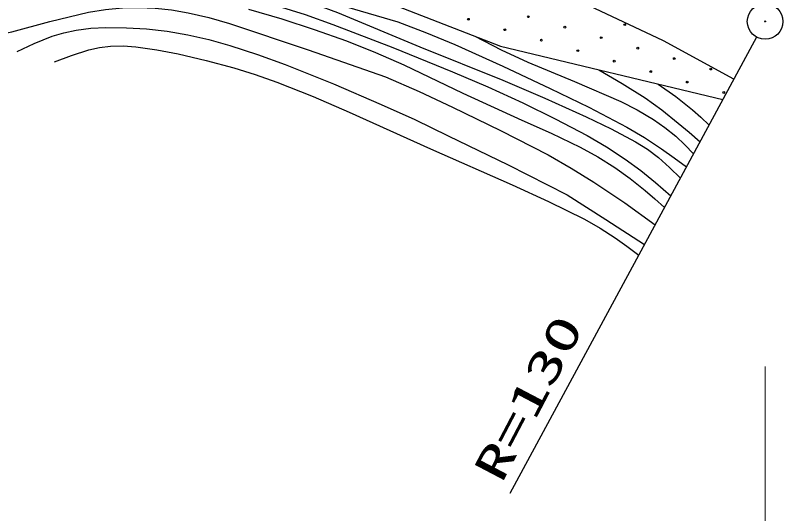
# Model space of a CAD drawing. Units: millimetres, scale not verified. Extents: x 40000 to 680000, y 20000 to 380000.
# Drawn here: x 511974 to 555241, y 241055 to 268907 of the extents above; entities that cross this region are included whole.
import ezdxf
from ezdxf.enums import TextEntityAlignment as Align

# ---------------------------------------------------------------- set-up
doc = ezdxf.new("R2010")
doc.units = ezdxf.units.MM
doc.header["$LTSCALE"] = 1000
doc.layers.add('M-BGD', color=7, linetype='Continuous', lineweight=25)
doc.layers.add('M-BGD-HTXT', color=7, linetype='Continuous', lineweight=13)
doc.layers.add('M-OTRS', color=7, linetype='Continuous')
doc.styles.add('ＭＳ ゴシック', font='')
doc.styles.get('ＭＳ ゴシック').set_extended_font_data('MS Gothic')

# ---------------------------------------------------------------- blocks, each defined once
blk = doc.blocks.new('BUHIN80')
at = {"color": 6, "linetype": 'Continuous', "lineweight": 25}
for radius in [995, 30]:
    blk.add_circle((0, 0), radius, dxfattribs=at)

msp = doc.modelspace()

# ---------------------------------------------------------------- linework, layer by layer
at = {"layer": 'M-BGD'}
for p, q in [((528336, 271385), (539081, 267193)), ((548188, 267482), (543417, 269747)), ((553401, 267694), (539610, 242179)), ((552131, 265344), (548188, 267482)), ((539081, 267193), (551515, 264204))]:
    msp.add_line(p, q, dxfattribs=at)
for points in [[(515229, 272535), (518592, 272148), (521952, 271701), (523129, 271478), (524301, 271193), (528827, 269900), (533340, 268547), (534948, 267945), (536535, 267287), (539214, 266078), (541866, 264815), (544015, 263771), (546144, 262668), (547131, 262083), (548094, 261441), (548786, 260947), (549480, 260438)], [(514919, 271787), (516361, 271819), (517797, 271792), (518798, 271704), (519805, 271556), (523674, 270762), (527520, 269912), (528757, 269523), (529976, 269076), (534581, 267159), (539209, 265281), (541559, 264291), (543883, 263247), (545270, 262572), (546634, 261842), (547294, 261425), (547917, 260960), (548541, 260401), (549139, 259807)], [(514581, 270968), (516152, 271041), (517721, 271053), (518786, 270997), (519858, 270879), (521597, 270595), (523336, 270249), (524976, 269881), (526608, 269452), (528169, 268959), (529720, 268407), (533066, 267115), (536399, 265763), (538375, 264919), (540333, 264017), (542136, 263132), (543925, 262187), (545006, 261558), (546053, 260879), (546921, 260243), (547753, 259559), (548175, 259192), (548602, 258815)], [(508674, 267403), (510228, 267672), (511768, 268000), (513901, 268574), (516059, 269093), (517000, 269240), (517960, 269329), (518871, 269354), (519779, 269319), (520698, 269220), (521618, 269060), (522785, 268785), (523942, 268450), (528332, 266986), (532654, 265483), (534540, 264659), (536411, 263776), (539092, 262470), (541751, 261107), (543044, 260376), (544307, 259593), (546033, 258422), (547733, 257207)], [(524997, 269253), (526868, 268712), (528675, 268126), (530468, 267482), (532090, 266843), (533691, 266147), (536971, 264571), (540274, 263050), (541919, 262326), (543538, 261548), (544518, 261003), (545468, 260406), (546342, 259787), (547179, 259121), (547721, 258652), (548256, 258174)], [(512063, 266887), (513027, 267341), (514018, 267741), (514683, 267943), (515365, 268087), (516188, 268191), (517032, 268236), (518172, 268225), (519305, 268154), (520458, 268022), (521609, 267830), (522788, 267562), (523953, 267236), (525511, 266728), (527050, 266162), (529743, 265076), (532417, 263933), (534299, 263082), (536168, 262171), (539507, 260554), (542820, 258883), (544981, 257501), (547130, 256091)], [(537660, 267747), (539126, 266990), (540617, 266288), (543226, 265224), (545809, 264105), (546732, 263628), (547629, 263096), (548279, 262647), (548892, 262150), (549390, 261675), (549875, 261169)], [(514160, 266310), (515105, 266677), (516068, 266986), (516667, 267119), (517283, 267193), (517986, 267206), (518695, 267158), (519878, 266986), (521061, 266753), (522636, 266396), (524184, 265983), (525379, 265612), (526575, 265178), (528609, 264367), (530619, 263499), (535170, 261457), (539735, 259434), (541770, 258500), (543781, 257511), (544651, 257021), (545487, 256480), (546152, 256005), (546816, 255511)], [(544579, 265871), (545895, 265112), (547177, 264304), (548111, 263626), (549019, 262893), (549627, 262373), (550238, 261841)], [(547903, 265072), (548881, 264376), (549820, 263632), (550287, 263212), (550745, 262780)]]:
    msp.add_lwpolyline(points, dxfattribs=at)
for centre in [(537290, 268695), (540641, 268836), (542680, 268251), (546031, 268393), (539329, 268109), (541368, 267524), (544719, 267666), (543407, 266939), (546758, 267080), (548797, 266495), (545446, 266354), (547485, 265768), (550836, 265910), (549524, 265183), (551563, 264598)]:
    msp.add_circle(centre, 49.8, dxfattribs=at)
at = {"layer": 'M-BGD-HTXT'}
msp.add_line((553877, 229942), (553877, 249278), dxfattribs=at)

# ---------------------------------------------------------------- block references
at = {"layer": 'M-OTRS', "rotation": 30.75455}
msp.add_blockref('BUHIN80', (553877, 268574), dxfattribs=at)

# ---------------------------------------------------------------- texts
at = {"layer": 'M-BGD-HTXT', "style": 'ＭＳ ゴシック', "width": 1.6}
msp.add_text('R=130', height=1833, rotation=62.3, dxfattribs=at).set_placement((539632, 242423), align=Align.BOTTOM_LEFT)

doc.saveas('drawing.dxf')
